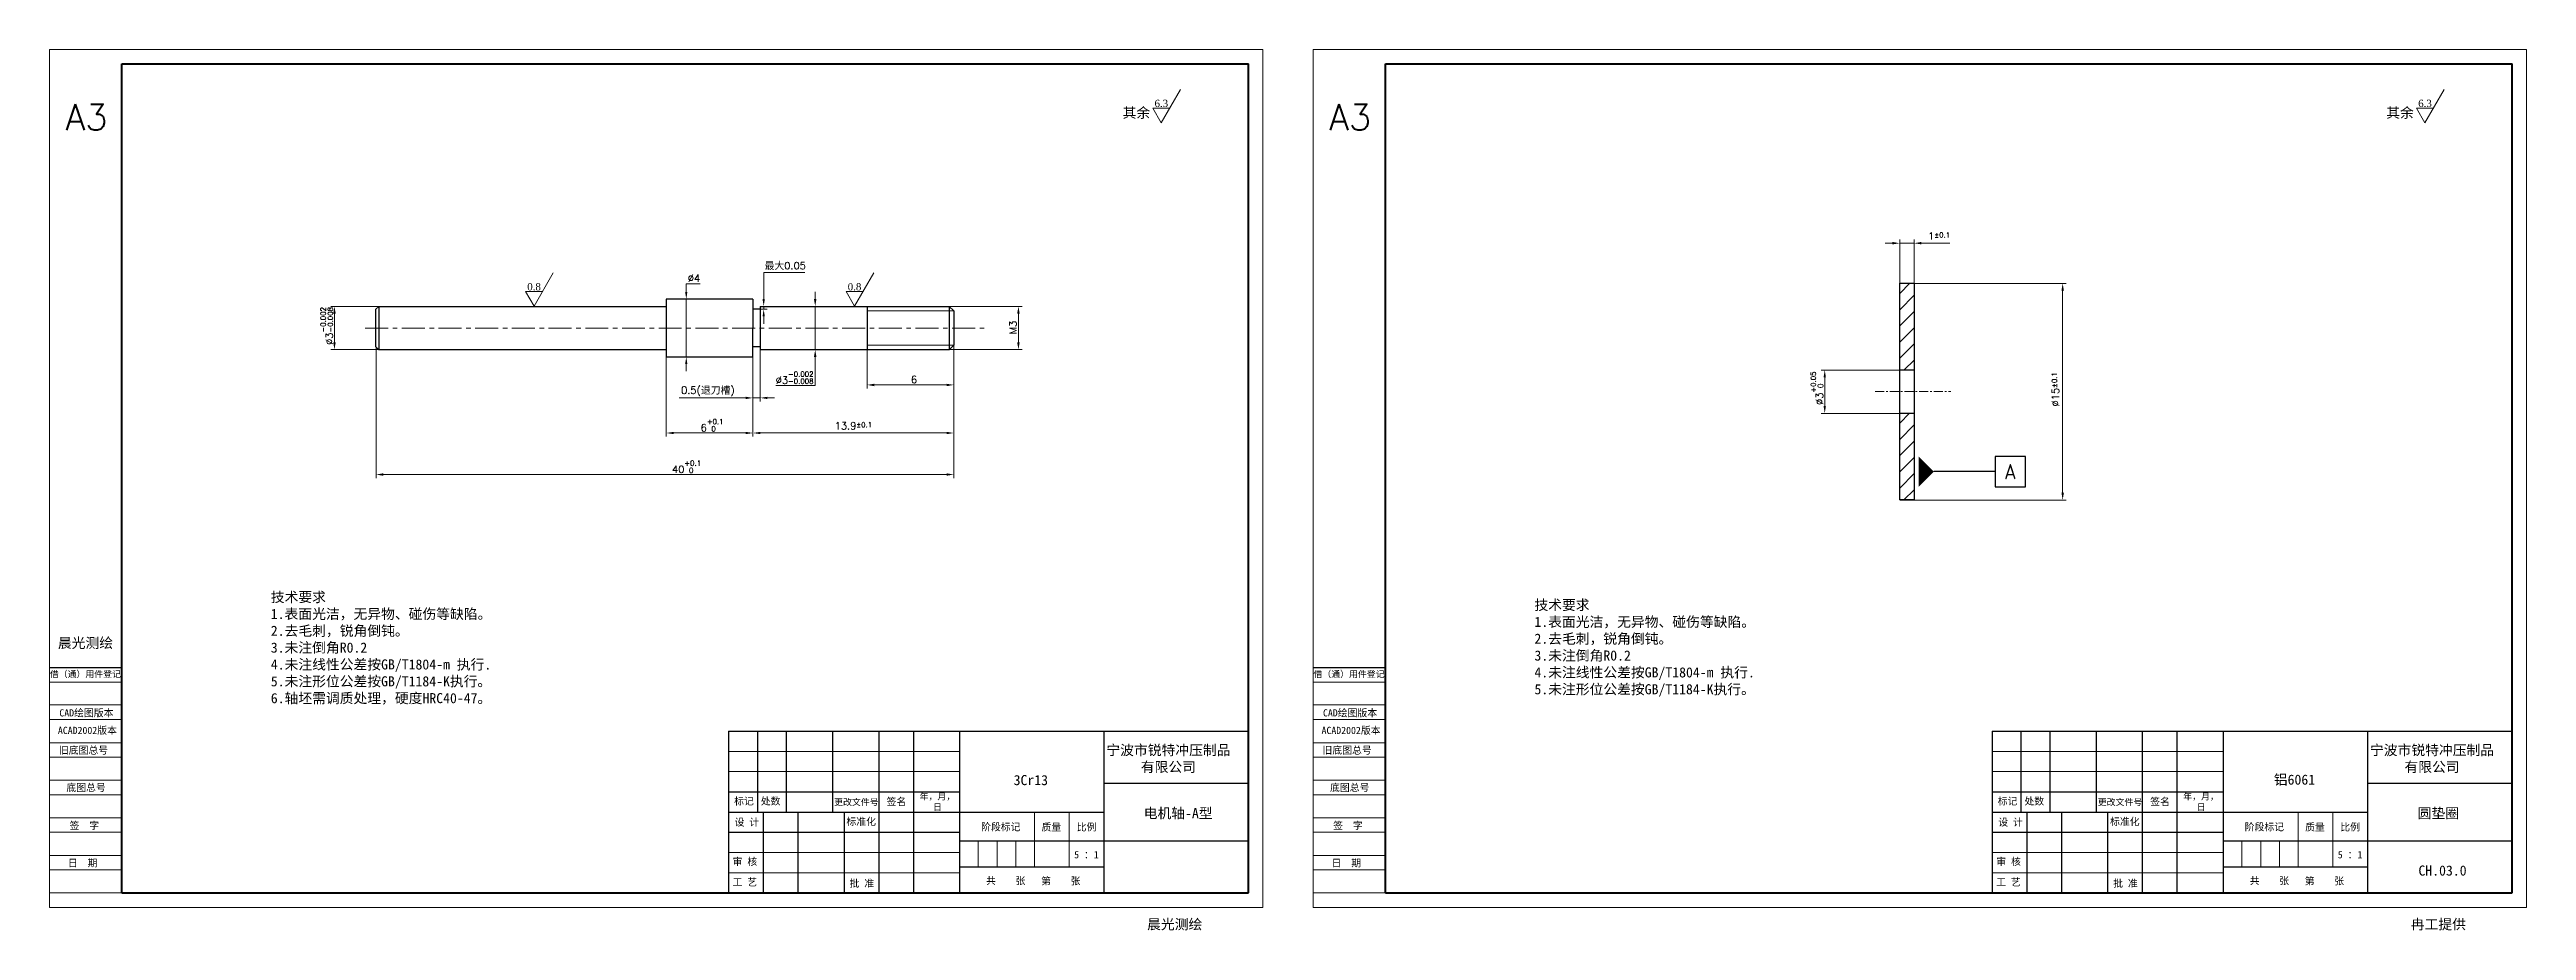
# Model space of a CAD drawing. Header units: millimetres. Extents: x 2517 to 4431, y 863 to 2540.
# Drawn here: x 3097.7 to 3269.2, y 2141.1 to 2202.1 of the extents above; entities that cross this region are included whole.
import ezdxf

# ---------------------------------------------------------------- set-up
doc = ezdxf.new("R2010")
doc.units = ezdxf.units.MM
doc.linetypes.add('CENTER', pattern=[50.8, 31.75, -6.35, 6.35, -6.35])
for name, color, linetype, lineweight in [('AM_5', 3, 'Continuous', 25), ('中心线', 1, 'CENTER', 9), ('填充', 3, 'Continuous', 9), ('实线', 7, 'Continuous', 25), ('尺寸标注', 2, 'Continuous', 9), ('引导线', 6, 'Continuous', 9), ('文本', 3, 'Continuous', 15), ('粗实线', 9, 'Continuous', 50)]:
    doc.layers.add(name, color=color, linetype=linetype, lineweight=lineweight)
doc.styles.add('ACISOTS', font='isocp.shx', dxfattribs={"height": 1, "bigfont": 'gbcbig.shx'})
doc.styles.add('st', font='txt.shx')
doc.styles.get("Standard").update_dxf_attribs({"font": 'simfang.ttf'})
doc.dimstyles.new('st0.2', dxfattribs={"dimscale": 0.2, "dimtxt": 2.5, "dimasz": 2.5, "dimexe": 1.25, "dimexo": 0, "dimtad": 1, "dimtoh": 1, "dimdec": 3, "dimdsep": 46, "dimtxsty": 'st', "dimcen": 0, "dimclrd": 256, "dimclre": 256, "dimclrt": 256, "dimadec": 4, "dimazin": 2, "dimtfac": 1, "dimtdec": 3, "dimtmove": 0, "dimatfit": 1, "dimfxl": 0, "dimlwd": -1, "dimlwe": -1, "dimarcsym": 0})

# ---------------------------------------------------------------- blocks, each defined once
blk = doc.blocks.new('*D95')
at = {"layer": 'Defpoints', "color": 0, "ltscale": 0.2, "transparency": 16777216}
for p in [(3120.52, 2184.29), (3117.44, 2181.29), (3120.52, 2181.29)]:
    blk.add_point(p, dxfattribs=at)
at = {"layer": '尺寸标注', "ltscale": 0.2, "transparency": 16777216}
for p, q in [((3120.52, 2184.29), (3117.19, 2184.29)), ((3117.44, 2183.79), (3117.44, 2181.79)), ((3120.52, 2181.29), (3117.19, 2181.29))]:
    blk.add_line(p, q, dxfattribs=at)
for points in [[(3117.36, 2183.79), (3117.53, 2183.79), (3117.44, 2184.29)], [(3117.36, 2181.79), (3117.53, 2181.79), (3117.44, 2181.29)]]:
    blk.add_solid(points, dxfattribs=at)
at = {"layer": '尺寸标注', "ltscale": 0.2, "transparency": 16777216, "insert": (3116.91, 2182.93), "char_height": 0.5, "attachment_point": 5, "rotation": 90, "style": 'st'}
blk.add_mtext('%%c3{}{\\H0.71x;\\C3;\\S-0.002^ -0.008;}', dxfattribs=at)
blk = doc.blocks.new('*D96')
at = {"layer": 'Defpoints', "color": 0, "ltscale": 0.2, "transparency": 16777216}
for p in [(3160.01, 2184.29), (3160.01, 2181.29), (3164.8, 2181.29)]:
    blk.add_point(p, dxfattribs=at)
at = {"layer": '尺寸标注', "ltscale": 0.2, "transparency": 16777216}
for p, q in [((3160.01, 2184.29), (3165.05, 2184.29)), ((3164.8, 2183.79), (3164.8, 2181.79)), ((3160.01, 2181.29), (3165.05, 2181.29))]:
    blk.add_line(p, q, dxfattribs=at)
for points in [[(3164.71, 2183.79), (3164.88, 2183.79), (3164.8, 2184.29)], [(3164.71, 2181.79), (3164.88, 2181.79), (3164.8, 2181.29)]]:
    blk.add_solid(points, dxfattribs=at)
at = {"layer": '尺寸标注', "ltscale": 0.2, "transparency": 16777216, "insert": (3164.42, 2182.82), "char_height": 0.5, "attachment_point": 5, "rotation": 90, "style": 'st'}
blk.add_mtext('M3', dxfattribs=at)
blk = doc.blocks.new('*D97')
at = {"layer": 'Defpoints', "color": 0, "ltscale": 0.2, "transparency": 16777216}
for p in [(3146.42, 2184.79), (3141.8, 2180.79), (3146.42, 2180.79)]:
    blk.add_point(p, dxfattribs=at)
at = {"layer": '尺寸标注', "ltscale": 0.2, "transparency": 16777216}
for p, q in [((3146.42, 2184.79), (3141.55, 2184.79)), ((3141.8, 2185.29), (3141.8, 2185.86)), ((3141.8, 2185.86), (3142.76, 2185.86)), ((3141.8, 2180.79), (3141.8, 2184.79)), ((3146.42, 2180.79), (3141.55, 2180.79)), ((3141.8, 2180.29), (3141.8, 2179.79))]:
    blk.add_line(p, q, dxfattribs=at)
for points in [[(3141.72, 2185.29), (3141.88, 2185.29), (3141.8, 2184.79)], [(3141.72, 2180.29), (3141.88, 2180.29), (3141.8, 2180.79)]]:
    blk.add_solid(points, dxfattribs=at)
at = {"layer": '尺寸标注', "ltscale": 0.2, "transparency": 16777216, "insert": (3142.34, 2186.24), "char_height": 0.5, "attachment_point": 5, "style": 'st'}
blk.add_mtext('%%c4', dxfattribs=at)
blk = doc.blocks.new('*D98')
at = {"layer": 'Defpoints', "color": 0, "ltscale": 0.2, "transparency": 16777216}
for p in [(3149.67, 2184.29), (3149.95, 2181.29), (3150.73, 2181.29)]:
    blk.add_point(p, dxfattribs=at)
at = {"layer": '尺寸标注', "ltscale": 0.2, "transparency": 16777216}
for p, q in [((3150.73, 2184.79), (3150.73, 2185.29)), ((3149.67, 2184.29), (3150.98, 2184.29)), ((3150.73, 2184.29), (3150.73, 2181.29)), ((3149.95, 2181.29), (3150.98, 2181.29)), ((3150.73, 2180.79), (3150.73, 2178.81)), ((3150.73, 2178.81), (3148, 2178.81))]:
    blk.add_line(p, q, dxfattribs=at)
for points in [[(3150.64, 2184.79), (3150.81, 2184.79), (3150.73, 2184.29)], [(3150.64, 2180.79), (3150.81, 2180.79), (3150.73, 2181.29)]]:
    blk.add_solid(points, dxfattribs=at)
at = {"layer": '尺寸标注', "ltscale": 0.2, "transparency": 16777216, "insert": (3149.3, 2179.35), "char_height": 0.5, "attachment_point": 5, "style": 'st'}
blk.add_mtext('%%c3{}{\\H0.71x;\\C3;\\S-0.002^ -0.008;}', dxfattribs=at)
blk = doc.blocks.new('*D99')
at = {"layer": 'Defpoints', "color": 0, "ltscale": 0.2, "transparency": 16777216}
for p in [(3160.32, 2181.59), (3154.32, 2181.29), (3160.32, 2178.85)]:
    blk.add_point(p, dxfattribs=at)
at = {"layer": '尺寸标注', "ltscale": 0.2, "transparency": 16777216}
for p, q in [((3160.32, 2181.59), (3160.32, 2178.6)), ((3154.32, 2181.29), (3154.32, 2178.6)), ((3154.82, 2178.85), (3159.82, 2178.85))]:
    blk.add_line(p, q, dxfattribs=at)
for points in [[(3154.82, 2178.93), (3154.82, 2178.76), (3154.32, 2178.85)], [(3159.82, 2178.93), (3159.82, 2178.76), (3160.32, 2178.85)]]:
    blk.add_solid(points, dxfattribs=at)
at = {"layer": '尺寸标注', "ltscale": 0.2, "transparency": 16777216, "insert": (3157.57, 2179.22), "char_height": 0.5, "attachment_point": 5, "style": 'st'}
blk.add_mtext('6', dxfattribs=at)
blk = doc.blocks.new('*D100')
at = {"layer": 'Defpoints', "color": 0, "ltscale": 0.2, "transparency": 16777216}
for p in [(3160.32, 2181.59), (3146.42, 2180.79), (3160.32, 2175.52)]:
    blk.add_point(p, dxfattribs=at)
at = {"layer": '尺寸标注', "ltscale": 0.2, "transparency": 16777216}
for p, q in [((3160.32, 2181.59), (3160.32, 2175.27)), ((3146.42, 2180.79), (3146.42, 2175.27)), ((3146.92, 2175.52), (3159.82, 2175.52))]:
    blk.add_line(p, q, dxfattribs=at)
for points in [[(3146.92, 2175.6), (3146.92, 2175.44), (3146.42, 2175.52)], [(3159.82, 2175.6), (3159.82, 2175.44), (3160.32, 2175.52)]]:
    blk.add_solid(points, dxfattribs=at)
at = {"layer": '尺寸标注', "ltscale": 0.2, "transparency": 16777216, "insert": (3153.37, 2176.02), "char_height": 0.5, "attachment_point": 5, "style": 'st'}
blk.add_mtext('13.9{}{\\A0;{\\H1.5x;}{\\A2;\\H0.71x;\\C3;%%p0.1}}', dxfattribs=at)
blk = doc.blocks.new('*D101')
at = {"layer": 'Defpoints', "color": 0, "ltscale": 0.2, "transparency": 16777216}
for p in [(3140.42, 2180.79), (3146.42, 2180.79), (3146.42, 2175.52)]:
    blk.add_point(p, dxfattribs=at)
at = {"layer": '尺寸标注', "ltscale": 0.2, "transparency": 16777216}
for p, q in [((3140.42, 2180.79), (3140.42, 2175.27)), ((3146.42, 2180.79), (3146.42, 2175.27)), ((3140.92, 2175.52), (3145.92, 2175.52))]:
    blk.add_line(p, q, dxfattribs=at)
for points in [[(3140.92, 2175.6), (3140.92, 2175.44), (3140.42, 2175.52)], [(3145.92, 2175.6), (3145.92, 2175.44), (3146.42, 2175.52)]]:
    blk.add_solid(points, dxfattribs=at)
at = {"layer": '尺寸标注', "ltscale": 0.2, "transparency": 16777216, "insert": (3143.59, 2176.06), "char_height": 0.5, "attachment_point": 5, "style": 'st'}
blk.add_mtext('6{}{\\H0.71x;\\C3;\\S+0.1^  0;}', dxfattribs=at)
blk = doc.blocks.new('*D102')
at = {"layer": 'Defpoints', "color": 0, "ltscale": 0.2, "transparency": 16777216}
for p in [(3120.32, 2181.49), (3160.32, 2181.59), (3160.32, 2172.64)]:
    blk.add_point(p, dxfattribs=at)
at = {"layer": '尺寸标注', "ltscale": 0.2, "transparency": 16777216}
for p, q in [((3120.32, 2181.49), (3120.32, 2172.39)), ((3160.32, 2181.59), (3160.32, 2172.39)), ((3120.82, 2172.64), (3159.82, 2172.64))]:
    blk.add_line(p, q, dxfattribs=at)
for points in [[(3120.82, 2172.73), (3120.82, 2172.56), (3120.32, 2172.64)], [(3159.82, 2172.73), (3159.82, 2172.56), (3160.32, 2172.64)]]:
    blk.add_solid(points, dxfattribs=at)
at = {"layer": '尺寸标注', "ltscale": 0.2, "transparency": 16777216, "insert": (3141.82, 2173.18), "char_height": 0.5, "attachment_point": 5, "style": 'st'}
blk.add_mtext('40{}{\\H0.71x;\\C3;\\S+0.1^  0;}', dxfattribs=at)
blk = doc.blocks.new('*D103')
at = {"layer": 'Defpoints', "color": 0, "ltscale": 0.2, "transparency": 16777216}
for p in [(3146.42, 2180.79), (3146.92, 2181.29), (3146.42, 2177.95)]:
    blk.add_point(p, dxfattribs=at)
at = {"layer": '尺寸标注', "ltscale": 0.2, "transparency": 16777216}
for p, q in [((3146.42, 2180.79), (3146.42, 2177.7)), ((3146.92, 2181.29), (3146.92, 2177.7)), ((3145.92, 2177.95), (3141.31, 2177.95)), ((3146.92, 2177.95), (3146.42, 2177.95)), ((3147.42, 2177.95), (3147.92, 2177.95))]:
    blk.add_line(p, q, dxfattribs=at)
for points in [[(3145.92, 2178.03), (3145.92, 2177.87), (3146.42, 2177.95)], [(3147.42, 2178.03), (3147.42, 2177.87), (3146.92, 2177.95)]]:
    blk.add_solid(points, dxfattribs=at)
at = {"layer": '尺寸标注', "ltscale": 0.2, "transparency": 16777216, "insert": (3143.3, 2178.4), "char_height": 0.5, "attachment_point": 5, "style": 'st'}
blk.add_mtext('0.5(退刀槽)', dxfattribs=at)
blk = doc.blocks.new('*D104')
at = {"layer": 'Defpoints', "color": 0, "ltscale": 0.2, "transparency": 16777216}
for p in [(3146.92, 2184.29), (3146.92, 2184.09), (3147.16, 2184.09)]:
    blk.add_point(p, dxfattribs=at)
at = {"layer": '尺寸标注', "ltscale": 0.2, "transparency": 16777216}
for p, q in [((3147.16, 2184.79), (3147.16, 2186.63)), ((3147.16, 2186.63), (3150.01, 2186.63)), ((3146.92, 2184.29), (3147.41, 2184.29)), ((3146.92, 2184.09), (3147.41, 2184.09)), ((3147.16, 2184.09), (3147.16, 2184.29)), ((3147.16, 2183.59), (3147.16, 2183.09))]:
    blk.add_line(p, q, dxfattribs=at)
for points in [[(3147.08, 2184.79), (3147.24, 2184.79), (3147.16, 2184.29)], [(3147.08, 2183.59), (3147.24, 2183.59), (3147.16, 2184.09)]]:
    blk.add_solid(points, dxfattribs=at)
at = {"layer": '尺寸标注', "ltscale": 0.2, "transparency": 16777216, "insert": (3148.65, 2187.08), "char_height": 0.5, "attachment_point": 5, "style": 'st'}
blk.add_mtext('最大0.05', dxfattribs=at)
blk = doc.blocks.new('*D105')
at = {"layer": 'Defpoints', "color": 0, "ltscale": 0.2, "transparency": 16777216}
for p in [(3225.81, 2179.88), (3220.62, 2176.88), (3225.81, 2176.88)]:
    blk.add_point(p, dxfattribs=at)
at = {"layer": '尺寸标注', "ltscale": 0.2, "transparency": 16777216}
for p, q in [((3225.81, 2179.88), (3220.37, 2179.88)), ((3220.62, 2179.38), (3220.62, 2177.38)), ((3225.81, 2176.88), (3220.37, 2176.88))]:
    blk.add_line(p, q, dxfattribs=at)
for points in [[(3220.54, 2179.38), (3220.7, 2179.38), (3220.62, 2179.88)], [(3220.54, 2177.38), (3220.7, 2177.38), (3220.62, 2176.88)]]:
    blk.add_solid(points, dxfattribs=at)
at = {"layer": '尺寸标注', "ltscale": 0.2, "transparency": 16777216, "insert": (3220.08, 2178.62), "char_height": 0.5, "attachment_point": 5, "rotation": 90, "style": 'st'}
blk.add_mtext('%%c3{}{\\H0.71x;\\C3;\\S+0.05^  0;}', dxfattribs=at)
blk = doc.blocks.new('*D106')
at = {"layer": 'Defpoints', "color": 0, "ltscale": 0.2, "transparency": 16777216}
for p in [(3225.81, 2185.88), (3225.81, 2170.88), (3237.09, 2170.88)]:
    blk.add_point(p, dxfattribs=at)
at = {"layer": '尺寸标注', "ltscale": 0.2, "transparency": 16777216}
for p, q in [((3225.81, 2185.88), (3237.34, 2185.88)), ((3237.09, 2185.38), (3237.09, 2171.38)), ((3225.81, 2170.88), (3237.34, 2170.88))]:
    blk.add_line(p, q, dxfattribs=at)
for points in [[(3237.01, 2185.38), (3237.18, 2185.38), (3237.09, 2185.88)], [(3237.01, 2171.38), (3237.18, 2171.38), (3237.09, 2170.88)]]:
    blk.add_solid(points, dxfattribs=at)
at = {"layer": '尺寸标注', "ltscale": 0.2, "transparency": 16777216, "insert": (3236.59, 2178.54), "char_height": 0.5, "attachment_point": 5, "rotation": 90, "style": 'st'}
blk.add_mtext('%%c15{}{\\A0;{\\H1.5x;}{\\A2;\\H0.71x;\\C3;%%p0.1}}', dxfattribs=at)
blk = doc.blocks.new('*D107')
at = {"layer": 'Defpoints', "color": 0, "ltscale": 0.2, "transparency": 16777216}
for p in [(3226.81, 2188.66), (3225.81, 2185.88), (3226.81, 2185.88)]:
    blk.add_point(p, dxfattribs=at)
at = {"layer": '尺寸标注', "ltscale": 0.2, "transparency": 16777216}
for p, q in [((3225.31, 2188.66), (3224.81, 2188.66)), ((3225.81, 2185.88), (3225.81, 2188.91)), ((3225.81, 2188.66), (3226.81, 2188.66)), ((3226.81, 2185.88), (3226.81, 2188.91)), ((3227.31, 2188.66), (3229.28, 2188.66))]:
    blk.add_line(p, q, dxfattribs=at)
for points in [[(3225.31, 2188.75), (3225.31, 2188.58), (3225.81, 2188.66)], [(3227.31, 2188.75), (3227.31, 2188.58), (3226.81, 2188.66)]]:
    blk.add_solid(points, dxfattribs=at)
at = {"layer": '尺寸标注', "ltscale": 0.2, "transparency": 16777216, "insert": (3228.54, 2189.16), "char_height": 0.5, "attachment_point": 5, "style": 'st'}
blk.add_mtext('1{}{\\A0;{\\H1.5x;}{\\A2;\\H0.71x;\\C3;%%p0.1}}', dxfattribs=at)

msp = doc.modelspace()

# ---------------------------------------------------------------- hatches: boundary and pattern name
at = {"layer": '填充', "ltscale": 0.2}
h = msp.add_hatch(dxfattribs=at)
h.set_pattern_fill('LINE', color=256, scale=0.25, angle=45)
h.set_pattern_definition([(45, (29.6019, 828.8042), (-0.561266, 0.561266), [])])
h.paths.add_polyline_path([(3226.8082, 2185.8841), (3225.8082, 2185.8841), (3225.8082, 2179.8841), (3226.8082, 2179.8841)])
h.paths.add_polyline_path([(3226.8082, 2176.8841), (3225.8082, 2176.8841), (3225.8082, 2170.8841), (3226.8082, 2170.8841)])

# ---------------------------------------------------------------- linework, layer by layer
at = {"layer": 'AM_5', "color": 3, "ltscale": 0.2}
for p, q in [((3232.0215, 2172.8424), (3228.1787, 2172.8424)), ((3232.4208, 2172.8424), (3232.0215, 2172.8424))]:
    msp.add_line(p, q, dxfattribs=at)
at = {"layer": 'AM_5', "color": 2, "ltscale": 0.2}
for p, q in [((3234.5208, 2173.8924), (3232.4208, 2173.8924)), ((3232.4208, 2173.8924), (3232.4208, 2171.7924)), ((3234.5208, 2171.7924), (3234.5208, 2173.8924)), ((3232.4208, 2171.7924), (3234.5208, 2171.7924))]:
    msp.add_line(p, q, dxfattribs=at)
at = {"layer": 'AM_5', "color": 3, "linetype": 'Continuous', "ltscale": 0.2}
msp.add_trace([(3227.1287, 2173.8924), (3228.1787, 2172.8424), (3227.1287, 2171.7924)], dxfattribs=at)
at = {"layer": '中心线', "ltscale": 0.05}
msp.add_line((3119.573, 2182.7862), (3162.5061, 2182.7862), dxfattribs=at)
at = {"layer": '中心线', "ltscale": 0.02}
msp.add_line((3224.1018, 2178.3841), (3229.3456, 2178.3841), dxfattribs=at)
at = {"layer": '填充', "ltscale": 0.2}
for p, q in [((3160.315, 2183.9775), (3154.315, 2183.9775)), ((3160.315, 2181.5949), (3154.315, 2181.5949))]:
    msp.add_line(p, q, dxfattribs=at)
at = {"layer": '实线', "ltscale": 0.2}
for p, q in [((3146.415, 2184.7862), (3140.415, 2184.7862)), ((3140.415, 2184.7862), (3140.415, 2180.7862)), ((3146.415, 2184.7862), (3146.415, 2182.7862)), ((3225.8082, 2178.3841), (3225.8082, 2185.8841)), ((3225.8082, 2185.8841), (3226.8082, 2185.8841)), ((3226.8082, 2185.8841), (3226.8082, 2170.8841)), ((3120.515, 2184.2862), (3120.315, 2184.0862)), ((3120.315, 2182.7862), (3120.315, 2184.0862)), ((3120.515, 2184.2862), (3140.415, 2184.2862)), ((3120.515, 2184.2862), (3120.515, 2181.2862)), ((3146.915, 2184.0862), (3146.415, 2184.0862)), ((3146.915, 2184.2862), (3160.0063, 2184.2862)), ((3146.915, 2184.2862), (3146.915, 2181.2862)), ((3146.915, 2184.2862), (3146.915, 2184.0862)), ((3154.315, 2184.2862), (3154.315, 2181.2862)), ((3160.0063, 2184.2862), (3160.315, 2183.9775)), ((3160.0063, 2184.2862), (3160.0063, 2181.2862)), ((3160.315, 2183.9775), (3160.315, 2181.5949)), ((3120.315, 2181.4862), (3120.315, 2182.7862)), ((3120.515, 2181.2862), (3120.315, 2181.4862)), ((3146.415, 2180.7862), (3146.415, 2182.7862)), ((3146.915, 2181.4862), (3146.415, 2181.4862)), ((3160.0063, 2181.2862), (3160.315, 2181.5949)), ((3140.415, 2181.2862), (3120.515, 2181.2862)), ((3140.415, 2180.7862), (3146.415, 2180.7862)), ((3160.0063, 2181.2862), (3146.915, 2181.2862)), ((3225.8082, 2179.8841), (3226.8082, 2179.8841)), ((3225.8082, 2170.8841), (3225.8082, 2178.3841)), ((3225.8082, 2176.8841), (3226.8082, 2176.8841)), ((3226.8082, 2170.8841), (3225.8082, 2170.8841))]:
    msp.add_line(p, q, dxfattribs=at)
at = {"layer": '实线'}
for p, q in [((3097.7174, 2159.2724), (3102.7174, 2159.2724)), ((3185.2029, 2159.2724), (3190.2029, 2159.2724)), ((3102.7174, 2143.6724), (3102.7174, 2154.8724)), ((3102.7174, 2154.8724), (3102.7174, 2143.6724)), ((3144.7174, 2154.8724), (3180.7174, 2154.8724)), ((3144.7212, 2154.8724), (3144.7212, 2143.6724)), ((3146.7212, 2154.8724), (3146.7212, 2149.2724)), ((3148.7212, 2154.8724), (3148.7212, 2149.2724)), ((3151.9212, 2154.8724), (3151.9212, 2149.2724)), ((3155.1212, 2154.8724), (3155.1212, 2143.6724)), ((3157.5212, 2154.8724), (3157.5212, 2143.6724)), ((3160.7212, 2154.8724), (3160.7212, 2143.6724)), ((3170.7174, 2154.8724), (3170.7174, 2143.6724)), ((3190.2029, 2143.6724), (3190.2029, 2154.8724)), ((3190.2029, 2154.8724), (3190.2029, 2143.6724)), ((3232.2029, 2154.8724), (3268.2029, 2154.8724)), ((3232.2067, 2154.8724), (3232.2067, 2143.6724)), ((3234.2067, 2154.8724), (3234.2067, 2149.2724)), ((3236.2067, 2154.8724), (3236.2067, 2149.2724)), ((3239.4067, 2154.8724), (3239.4067, 2149.2724)), ((3242.6067, 2154.8724), (3242.6067, 2143.6724)), ((3245.0067, 2154.8724), (3245.0067, 2143.6724)), ((3248.2067, 2154.8724), (3248.2067, 2143.6724)), ((3258.2029, 2154.8724), (3258.2029, 2143.6724)), ((3144.7174, 2150.6724), (3160.7212, 2150.6724)), ((3170.7174, 2151.2724), (3180.7174, 2151.2724)), ((3232.2029, 2150.6724), (3248.2067, 2150.6724)), ((3258.2029, 2151.2724), (3268.2029, 2151.2724)), ((3144.7174, 2149.2724), (3160.7212, 2149.2724)), ((3147.1212, 2149.2724), (3147.1212, 2143.6724)), ((3149.5212, 2149.2724), (3149.5212, 2143.6724)), ((3152.7212, 2149.2724), (3152.7212, 2143.6724)), ((3160.7212, 2149.2724), (3170.7174, 2149.2724)), ((3232.2029, 2149.2724), (3248.2067, 2149.2724)), ((3234.6067, 2149.2724), (3234.6067, 2143.6724)), ((3237.0067, 2149.2724), (3237.0067, 2143.6724)), ((3240.2067, 2149.2724), (3240.2067, 2143.6724)), ((3248.2067, 2149.2724), (3258.2029, 2149.2724)), ((3144.7174, 2147.8724), (3160.7212, 2147.8724)), ((3160.7212, 2147.2724), (3180.7174, 2147.2724)), ((3232.2029, 2147.8724), (3248.2067, 2147.8724)), ((3248.2067, 2147.2724), (3268.2029, 2147.2724)), ((3160.7212, 2145.4724), (3170.7174, 2145.4724)), ((3248.2067, 2145.4724), (3258.2029, 2145.4724)), ((3144.7174, 2143.6724), (3180.7174, 2143.6724)), ((3232.2029, 2143.6724), (3268.2029, 2143.6724))]:
    msp.add_line(p, q, dxfattribs=at)
at = {"layer": '引导线'}
for p, q in [((3097.7174, 2202.0724), (3181.7174, 2202.0724)), ((3097.7174, 2142.6724), (3097.7174, 2202.0724)), ((3181.7174, 2142.6724), (3181.7174, 2202.0724)), ((3185.2029, 2202.0724), (3269.2029, 2202.0724)), ((3185.2029, 2142.6724), (3185.2029, 2202.0724)), ((3269.2029, 2142.6724), (3269.2029, 2202.0724)), ((3102.7174, 2158.2724), (3097.7174, 2158.2724)), ((3190.2029, 2158.2724), (3185.2029, 2158.2724)), ((3102.7174, 2156.7045), (3097.7174, 2156.7045)), ((3102.7174, 2155.6724), (3097.7174, 2155.6724)), ((3190.2029, 2156.7045), (3185.2029, 2156.7045)), ((3190.2029, 2155.6724), (3185.2029, 2155.6724)), ((3102.7174, 2154.0724), (3097.7174, 2154.0724)), ((3190.2029, 2154.0724), (3185.2029, 2154.0724)), ((3102.7174, 2153.0724), (3097.7174, 2153.0724)), ((3144.7174, 2153.4724), (3160.7212, 2153.4724)), ((3190.2029, 2153.0724), (3185.2029, 2153.0724)), ((3232.2029, 2153.4724), (3248.2067, 2153.4724)), ((3102.7174, 2151.4724), (3097.7174, 2151.4724)), ((3102.7174, 2150.4724), (3097.7174, 2150.4724)), ((3144.7174, 2152.0724), (3160.7212, 2152.0724)), ((3190.2029, 2151.4724), (3185.2029, 2151.4724)), ((3190.2029, 2150.4724), (3185.2029, 2150.4724)), ((3232.2029, 2152.0724), (3248.2067, 2152.0724)), ((3102.7174, 2148.8724), (3097.7174, 2148.8724)), ((3190.2029, 2148.8724), (3185.2029, 2148.8724)), ((3102.7174, 2147.8724), (3097.7174, 2147.8724)), ((3190.2029, 2147.8724), (3185.2029, 2147.8724)), ((3102.7174, 2146.2724), (3097.7174, 2146.2724)), ((3144.7174, 2146.4724), (3160.7212, 2146.4724)), ((3190.2029, 2146.2724), (3185.2029, 2146.2724)), ((3232.2029, 2146.4724), (3248.2067, 2146.4724)), ((3102.7174, 2145.2724), (3097.7174, 2145.2724)), ((3102.7174, 2143.6724), (3097.7174, 2143.6724)), ((3144.7174, 2145.0724), (3160.7212, 2145.0724)), ((3190.2029, 2145.2724), (3185.2029, 2145.2724)), ((3190.2029, 2143.6724), (3185.2029, 2143.6724)), ((3232.2029, 2145.0724), (3248.2067, 2145.0724)), ((3097.7174, 2142.6724), (3181.7174, 2142.6724)), ((3185.2029, 2142.6724), (3269.2029, 2142.6724))]:
    msp.add_line(p, q, dxfattribs=at)
at = {"layer": '文本'}
for p, q in [((3174.6898, 2196.9972), (3176.02, 2199.3012)), ((3262.1753, 2196.9972), (3263.5055, 2199.3012)), ((3175.2718, 2198.0052), (3174.1079, 2198.0052)), ((3174.1079, 2198.0052), (3174.6898, 2196.9972)), ((3262.7573, 2198.0052), (3261.5933, 2198.0052)), ((3261.5933, 2198.0052), (3262.1753, 2196.9972)), ((3131.2616, 2184.2989), (3132.5918, 2186.6029)), ((3153.4479, 2184.2989), (3154.7781, 2186.6029)), ((3131.8436, 2185.3069), (3130.6797, 2185.3069)), ((3130.6797, 2185.3069), (3131.2616, 2184.2989)), ((3154.0299, 2185.3069), (3152.866, 2185.3069)), ((3152.866, 2185.3069), (3153.4479, 2184.2989))]:
    msp.add_line(p, q, dxfattribs=at)
at = {"layer": '文本', "ltscale": 0.2}
for p, q in [((3165.9174, 2149.2724), (3165.9174, 2145.4724)), ((3168.3174, 2149.2724), (3168.3174, 2145.4724)), ((3253.4029, 2149.2724), (3253.4029, 2145.4724)), ((3255.8029, 2149.2724), (3255.8029, 2145.4724)), ((3162.0174, 2147.2724), (3162.0174, 2145.4724)), ((3163.3174, 2147.2724), (3163.3174, 2145.4724)), ((3164.6174, 2147.2724), (3164.6174, 2145.4724)), ((3249.5029, 2147.2724), (3249.5029, 2145.4724)), ((3250.8029, 2147.2724), (3250.8029, 2145.4724)), ((3252.1029, 2147.2724), (3252.1029, 2145.4724))]:
    msp.add_line(p, q, dxfattribs=at)
at = {"layer": '粗实线'}
for p, q in [((3102.7174, 2143.6724), (3102.7174, 2201.0724)), ((3102.7174, 2201.0724), (3180.7174, 2201.0724)), ((3180.7174, 2143.6724), (3180.7174, 2201.0724)), ((3190.2029, 2143.6724), (3190.2029, 2201.0724)), ((3190.2029, 2201.0724), (3268.2029, 2201.0724)), ((3268.2029, 2143.6724), (3268.2029, 2201.0724)), ((3102.7174, 2143.6724), (3180.7174, 2143.6724)), ((3190.2029, 2143.6724), (3268.2029, 2143.6724))]:
    msp.add_line(p, q, dxfattribs=at)

# ---------------------------------------------------------------- texts
at = {"layer": 'AM_5', "color": 2, "ltscale": 0.2, "insert": (3233.4708, 2172.8424), "char_height": 1.05, "attachment_point": 5, "style": 'ACISOTS'}
msp.add_mtext('A', dxfattribs=at)
at = {"layer": '实线', "ltscale": 0.2, "char_height": 1.8, "width": 5, "attachment_point": 1, "style": 'st'}
for insert in [(3098.8058, 2198.2835), (3186.2913, 2198.2835)]:
    msp.add_mtext('A3', dxfattribs=dict(at, insert=insert))
at = {"layer": '实线', "char_height": 0.7, "attachment_point": 5}
for s, insert, width in [('晨光测绘', (3100.2067, 2160.9463), 12.63596), ('宁波市锐特冲压制品\\P有限公司', (3175.1818, 2152.944), 12.63596), ('宁波市锐特冲压制品\\P有限公司', (3262.6673, 2152.944), 12.63596), ('3Cr13', (3165.6559, 2151.4809), 7.8742), ('铝6061', (3253.1414, 2151.4809), 7.8742), (' 电机轴-A型', (3175.6174, 2149.1568), 12.63596), ('圆垫圈', (3263.1029, 2149.1568), 12.63596), ('CH.03.0', (3263.3905, 2145.2173), 9.2005), ('晨光测绘', (3175.6174, 2141.4633), 12.63596), ('冉工提供', (3263.1029, 2141.4633), 12.63596)]:
    msp.add_mtext(s, dxfattribs=dict(at, insert=insert, width=width))
at = {"layer": '文本'}
for s, insert, char_height, width, attachment_point in [('{\\fTimes New Roman|b0|i0|c0|p18;6.3}', (3174.2196, 2198.5942), 0.5, 2.92, 1), ('{\\fTimes New Roman|b0|i0|c0|p18;6.3}', (3261.7051, 2198.5942), 0.5, 2.92, 1), ('其余', (3172.9636, 2197.2702), 0.7, 12.63596, 8), ('其余', (3260.4491, 2197.2702), 0.7, 12.63596, 8), ('{\\fTimes New Roman|b0|i0|c0|p18;0.8}', (3130.7914, 2185.8959), 0.5, 2.92, 1), ('{\\fTimes New Roman|b0|i0|c0|p18;0.8}', (3152.9777, 2185.8959), 0.5, 2.92, 1), ('技术要求\\P1.表面光洁，无异物、碰伤等缺陷。\\P2.去毛刺，锐角倒钝。\\P3.未注倒角R0.2\\P4.未注线性公差按GB/T1804-m 执行.\\P5.未注形位公差按GB/T1184-K执行。\\P6.轴坯需调质处理，硬度HRC40-47。', (3113.0363, 2160.6099), 0.7, 17.90296, 4), ('技术要求\\P1.表面光洁，无异物、碰伤等缺陷。\\P2.去毛刺，锐角倒钝。\\P3.未注倒角R0.2\\P4.未注线性公差按GB/T1804-m 执行.\\P5.未注形位公差按GB/T1184-K执行。', (3200.5217, 2160.6099), 0.7, 17.90296, 4)]:
    msp.add_mtext(s, dxfattribs=dict(at, insert=insert, char_height=char_height, width=width, attachment_point=attachment_point))
at = {"layer": '文本', "ltscale": 0.2, "attachment_point": 5}
for s, insert, char_height, width in [('借（通）用件登记', (3100.1999, 2158.7936), 0.44, 10.22572), ('借（通）用件登记', (3187.6854, 2158.7936), 0.44, 10.22572), ('CAD绘图版本', (3100.271, 2156.1114), 0.5, 15.159404), ('CAD绘图版本', (3187.7564, 2156.1114), 0.5, 15.159404), ('ACAD2002版本', (3100.3395, 2154.8971), 0.5, 11.701904), ('旧底图总号', (3100.0689, 2153.5244), 0.5, 13.237686), ('ACAD2002版本', (3187.825, 2154.8971), 0.5, 11.701904), ('旧底图总号', (3187.5544, 2153.5244), 0.5, 13.237686), ('底图总号', (3100.2476, 2150.9379), 0.5, 2.90232), ('底图总号', (3187.7331, 2150.9379), 0.5, 2.90232), ('标记', (3145.7943, 2150.0041), 0.5, 2.90232), ('设 计', (3145.9988, 2148.5404), 0.5, 2.90232), ('处数', (3147.6383, 2149.9998), 0.5, 2.90232), ('更改文件号', (3153.5777, 2149.9335), 0.44, 6.437633), ('标准化', (3153.9116, 2148.5859), 0.5, 2.90232), ('签名', (3156.3506, 2149.9654), 0.5, 2.90232), ('年，月，日', (3159.1891, 2149.9611), 0.44, 2.90232), ('标记', (3233.2798, 2150.0041), 0.5, 2.90232), ('设 计', (3233.4843, 2148.5404), 0.5, 2.90232), ('处数', (3235.1237, 2149.9998), 0.5, 2.90232), ('更改文件号', (3241.0632, 2149.9335), 0.44, 6.437633), ('标准化', (3241.3971, 2148.5859), 0.5, 2.90232), ('签名', (3243.8361, 2149.9654), 0.5, 2.90232), ('年，月，日', (3246.6746, 2149.9611), 0.44, 2.90232), ('签  字', (3100.1255, 2148.3058), 0.5, 2.90232), ('阶段标记', (3163.5728, 2148.2149), 0.5, 2.90232), ('质量', (3167.0754, 2148.2033), 0.5, 2.90232), ('比例', (3169.5096, 2148.2033), 0.5, 2.90232), ('签  字', (3187.611, 2148.3058), 0.5, 2.90232), ('阶段标记', (3251.0583, 2148.2149), 0.5, 2.90232), ('质量', (3254.5609, 2148.2033), 0.5, 2.90232), ('比例', (3256.9951, 2148.2033), 0.5, 2.90232), ('日  期', (3100.0138, 2145.7182), 0.5, 2.90232), ('审 核', (3145.8622, 2145.8123), 0.5, 2.90232), ('5 ：1', (3169.5068, 2146.3161), 0.5, 2.90232), ('日  期', (3187.4993, 2145.7182), 0.5, 2.90232), ('审 核', (3233.3476, 2145.8123), 0.5, 2.90232), ('5 ：1', (3256.9923, 2146.3161), 0.5, 2.90232), ('工 艺', (3145.8542, 2144.4027), 0.5, 2.90232), ('批 准', (3153.9572, 2144.3095), 0.5, 2.90232), ('共    张', (3163.9189, 2144.4885), 0.5, 2.90232), ('第    张', (3167.7322, 2144.4705), 0.5, 2.90232), ('工 艺', (3233.3397, 2144.4027), 0.5, 2.90232), ('批 准', (3241.4426, 2144.3095), 0.5, 2.90232), ('共    张', (3251.4043, 2144.4885), 0.5, 2.90232), ('第    张', (3255.2176, 2144.4705), 0.5, 2.90232)]:
    msp.add_mtext(s, dxfattribs=dict(at, insert=insert, char_height=char_height, width=width))

# ---------------------------------------------------------------- dimensions: what is measured, and where the dimension line sits
at = {"layer": '尺寸标注', "ltscale": 0.2}
for base, p1, p2, text, override, picture, middle in [((3226.8082, 2188.6617), (3225.8082, 2185.8841), (3226.8082, 2185.8841), '<>{}{\\A0;{\\H1.5x;}{\\A2;\\H0.71x;\\C3;%%p0.1}}', {"dimtp": 0.1, "dimtm": 0.1, "dimtdec": 3, "dimtzin": 8}, '*D107', (3228.5437, 2188.6617)), ((3160.315, 2172.6423), (3120.315, 2181.4862), (3160.315, 2181.5949), '<>{}{\\H0.71x;\\C3;\\S+0.1^  0;}', {"dimtp": 0.1, "dimtm": 0, "dimtdec": 3, "dimtzin": 8}, '*D102', (3141.8241, 2172.6423)), ((3160.315, 2175.5194), (3146.415, 2180.7862), (3160.315, 2181.5949), '<>{}{\\A0;{\\H1.5x;}{\\A2;\\H0.71x;\\C3;%%p0.1}}', {"dimtp": 0.1, "dimtm": 0.1, "dimtdec": 3, "dimtzin": 8}, '*D100', (3153.3718, 2175.5194)), ((3146.415, 2175.5194), (3140.415, 2180.7862), (3146.415, 2180.7862), '<>{}{\\H0.71x;\\C3;\\S+0.1^  0;}', {"dimtp": 0.1, "dimtm": 0, "dimtdec": 3, "dimtzin": 8}, '*D101', (3143.5918, 2175.5194))]:
    dim = msp.add_linear_dim(base=base, p1=p1, p2=p2, text=text, dimstyle='st0.2', override=override, dxfattribs=at)
    dim.commit()
    dim.dimension.update_dxf_attribs({"geometry": picture, "text_midpoint": middle, "dimtype": 160})
for base, p1, p2, text, picture, middle in [((3141.8012, 2180.7862), (3146.415, 2184.7862), (3146.415, 2180.7862), '%%c<>', '*D97', (3142.3428, 2185.8634)), ((3147.1594, 2184.0862), (3146.915, 2184.2862), (3146.915, 2184.0862), '最大0.05', '*D104', (3148.648, 2186.6298)), ((3164.7958, 2181.2862), (3160.0063, 2184.2862), (3160.0063, 2181.2862), 'M<>', '*D96', (3164.7958, 2182.8242))]:
    dim = msp.add_linear_dim(base=base, p1=p1, p2=p2, angle=90, text=text, dimstyle='st0.2', dxfattribs=at)
    dim.commit()
    dim.dimension.update_dxf_attribs({"geometry": picture, "text_midpoint": middle, "dimtype": 160})
for base, p1, p2, text, override, picture, middle in [((3117.445, 2181.2862), (3120.515, 2184.2862), (3120.515, 2181.2862), '%%c<>{}{\\H0.71x;\\C3;\\S-0.002^ -0.008;}', {"dimtp": -0.002, "dimtm": 0.008, "dimtdec": 3, "dimtzin": 8}, '*D95', (3117.445, 2182.9294)), ((3150.7263, 2181.2862), (3149.6726, 2184.2862), (3149.9462, 2181.2862), '%%c<>{}{\\H0.71x;\\C3;\\S-0.002^ -0.008;}', {"dimtp": -0.002, "dimtm": 0.008, "dimtdec": 3, "dimtzin": 8}, '*D98', (3149.3026, 2178.8084)), ((3237.0939, 2170.8841), (3225.8082, 2185.8841), (3225.8082, 2170.8841), '%%c<>{}{\\A0;{\\H1.5x;}{\\A2;\\H0.71x;\\C3;%%p0.1}}', {"dimtp": 0.1, "dimtm": 0.1, "dimtdec": 3, "dimtzin": 8}, '*D106', (3237.0939, 2178.5417)), ((3220.6193, 2176.8841), (3225.8082, 2179.8841), (3225.8082, 2176.8841), '%%c<>{}{\\H0.71x;\\C3;\\S+0.05^  0;}', {"dimtp": 0.05, "dimtm": 0, "dimtdec": 3, "dimtzin": 8}, '*D105', (3220.6193, 2178.6208))]:
    dim = msp.add_linear_dim(base=base, p1=p1, p2=p2, angle=90, text=text, dimstyle='st0.2', override=override, dxfattribs=at)
    dim.commit()
    dim.dimension.update_dxf_attribs({"geometry": picture, "text_midpoint": middle, "dimtype": 160})
dim = msp.add_linear_dim(base=(3160.315, 2178.8463), p1=(3154.315, 2181.2862), p2=(3160.315, 2181.5949), dimstyle='st0.2', dxfattribs=at)
dim.commit()
dim.dimension.update_dxf_attribs({"geometry": '*D99', "text_midpoint": (3157.5664, 2178.8463), "dimtype": 160})
dim = msp.add_linear_dim(base=(3146.415, 2177.9489), p1=(3146.915, 2181.2862), p2=(3146.415, 2180.7862), text='<>(退刀槽)', dimstyle='st0.2', dxfattribs=at)
dim.commit()
dim.dimension.update_dxf_attribs({"geometry": '*D103', "text_midpoint": (3143.2956, 2177.9489), "dimtype": 160})

doc.saveas('drawing.dxf')
